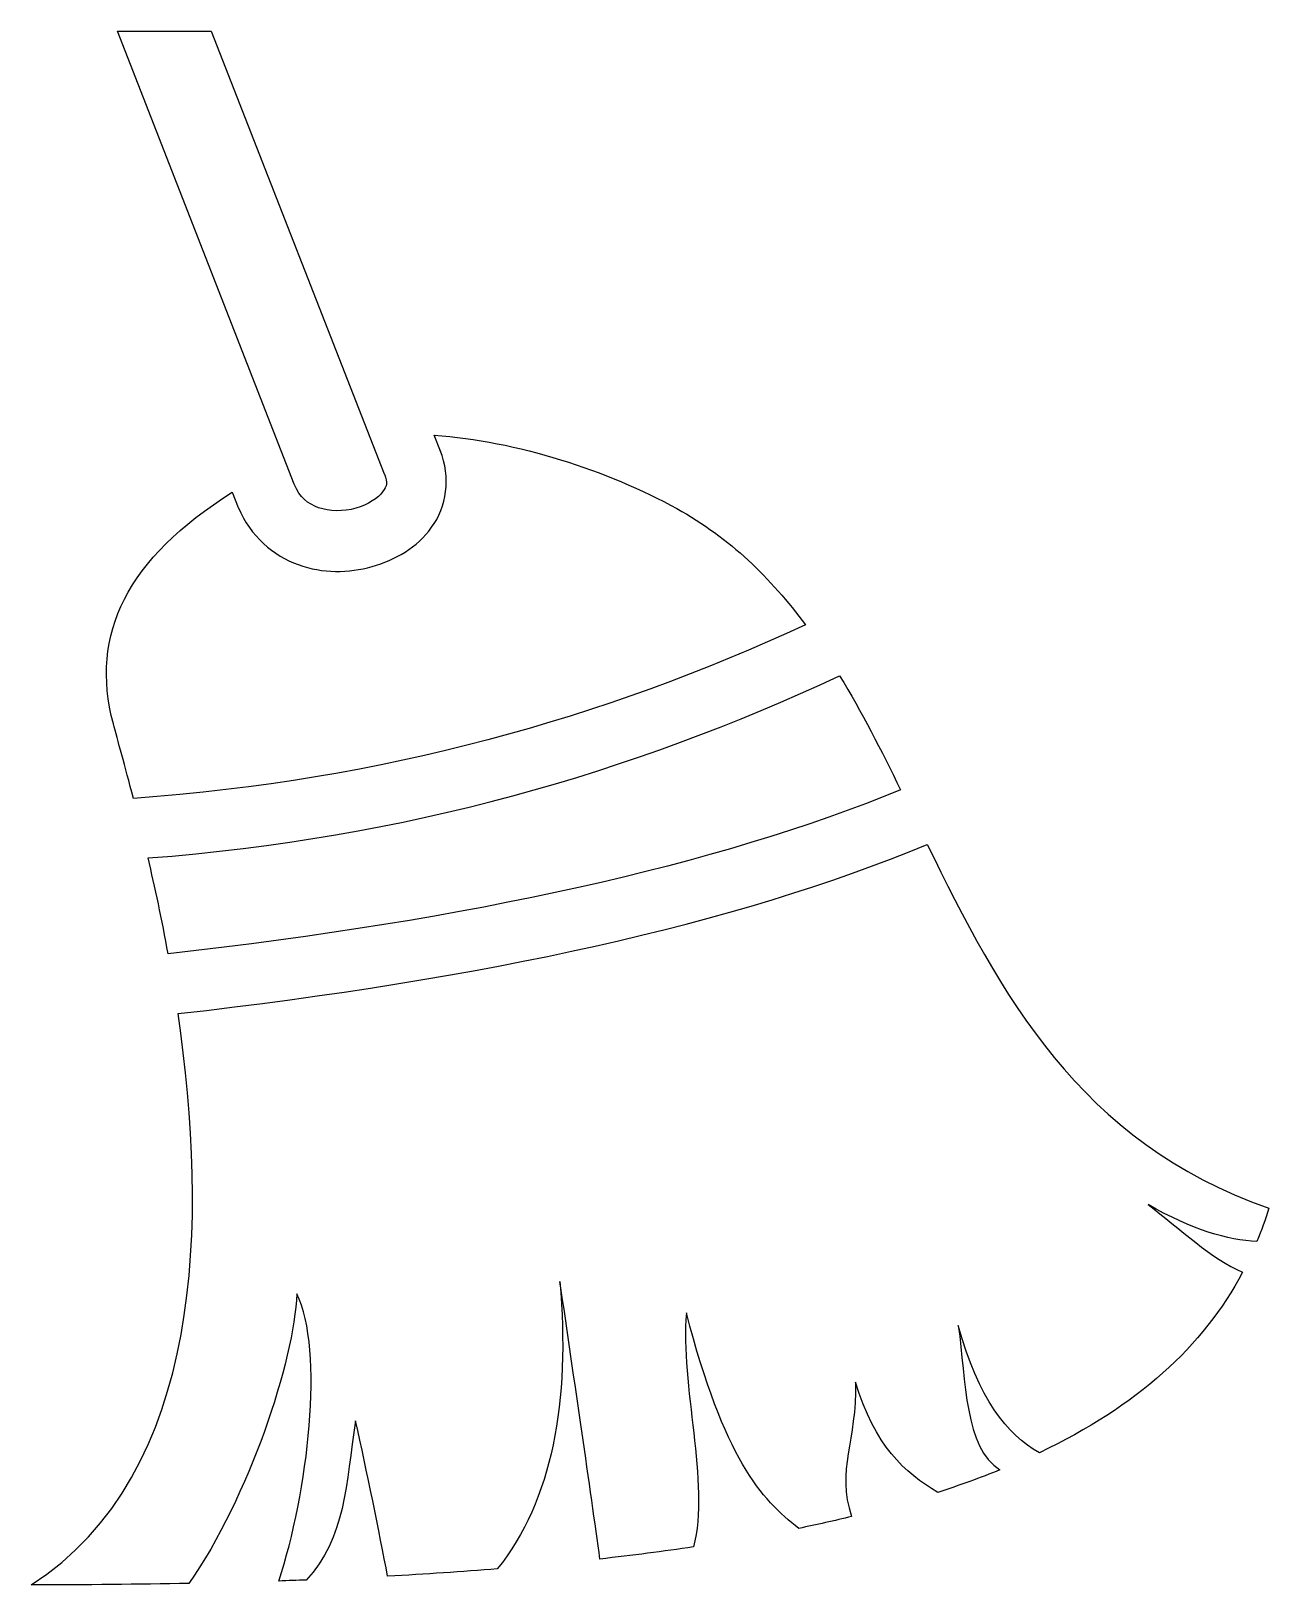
# Model space of a CAD drawing. Header units: centimetres. Extents: x -5.4 to 10.1, y -9.4 to 10.
import ezdxf

# ---------------------------------------------------------------- set-up
doc = ezdxf.new("R2010")
doc.units = ezdxf.units.CM
doc.header["$MEASUREMENT"] = 0
doc.layers.add('Layer 1', color=7, linetype='Continuous')

msp = doc.modelspace()

# ---------------------------------------------------------------- linework, layer by layer
at = {"layer": 'Layer 1'}
for points, knots in [([(-4.31572, 10.03598), (-4.31572, 10.03598), (-2.09895, 4.35452), (-2.09895, 4.35452), (-2.09895, 4.35452), (-2.02735, 4.1861), (-1.92817, 4.10868), (-1.79353, 4.06031), (-1.79353, 4.06031), (-1.65859, 4.01182), (-1.48317, 4.00971), (-1.32724, 4.05314), (-1.32724, 4.05314), (-1.1713, 4.09657), (-1.04429, 4.1858), (-0.99006, 4.2604), (-0.99006, 4.2604), (-0.93575, 4.33504), (-0.92116, 4.36852), (-0.96877, 4.48136), (-0.96877, 4.48136), (-0.96877, 4.48136), (-0.97071, 4.48608), (-0.97071, 4.48608), (-0.97071, 4.48608), (-0.97071, 4.48608), (-3.13856, 10.03598), (-3.13856, 10.03598), (-3.13856, 10.03598), (-3.13856, 10.03598), (-4.31572, 10.03598), (-4.31572, 10.03598)], [0, 0, 0, 0, 0.11111111, 0.11111111, 0.11111111, 0.11111111, 0.22222222, 0.22222222, 0.22222222, 0.22222222, 0.33333333, 0.33333333, 0.33333333, 0.33333333, 0.44444444, 0.44444444, 0.44444444, 0.44444444, 0.55555556, 0.55555556, 0.55555556, 0.55555556, 0.66666667, 0.66666667, 0.66666667, 0.66666667, 0.77777778, 0.77777778, 0.77777778, 0.77777778, 1, 1, 1, 1]), ([(-0.34485, 4.96979), (-0.34485, 4.96979), (-0.26557, 4.76696), (-0.26557, 4.76696), (-0.26557, 4.76696), (-0.26557, 4.76696), (-0.26937, 4.77636), (-0.26937, 4.77636), (-0.26937, 4.77636), (-0.12828, 4.44167), (-0.19229, 4.06701), (-0.37614, 3.81409), (-0.37614, 3.81409), (-0.55999, 3.56125), (-0.83042, 3.40363), (-1.12348, 3.32199), (-1.12348, 3.32199), (-1.41655, 3.24031), (-1.74137, 3.23491), (-2.05033, 3.34603), (-2.05033, 3.34603), (-2.35929, 3.4571), (-2.64722, 3.70222), (-2.79847, 4.05964), (-2.79847, 4.05964), (-2.79847, 4.05964), (-2.80058, 4.06462), (-2.80058, 4.06462), (-2.80058, 4.06462), (-2.80058, 4.06462), (-2.87467, 4.25438), (-2.87467, 4.25438), (-2.87467, 4.25438), (-4.19495, 3.41929), (-4.66554, 2.48223), (-4.36602, 1.34943), (-4.36602, 1.34943), (-4.31373, 1.15204), (-4.22172, 0.82807), (-4.11453, 0.41625), (-4.11453, 0.41625), (-0.9785, 0.63864), (1.78667, 1.42288), (4.31097, 2.59212), (4.31097, 2.59212), (3.87677, 3.17686), (3.36219, 3.68132), (2.6988, 4.04818), (2.6988, 4.04818), (1.83415, 4.52636), (0.68941, 4.89816), (-0.3448, 4.96985), (-0.3448, 4.96985), (-0.3448, 4.96985), (-0.34485, 4.96979), (-0.34485, 4.96979)], [0, 0, 0, 0, 0.06666667, 0.06666667, 0.06666667, 0.06666667, 0.13333333, 0.13333333, 0.13333333, 0.13333333, 0.2, 0.2, 0.2, 0.2, 0.26666667, 0.26666667, 0.26666667, 0.26666667, 0.33333333, 0.33333333, 0.33333333, 0.33333333, 0.4, 0.4, 0.4, 0.4, 0.46666667, 0.46666667, 0.46666667, 0.46666667, 0.53333333, 0.53333333, 0.53333333, 0.53333333, 0.6, 0.6, 0.6, 0.6, 0.66666667, 0.66666667, 0.66666667, 0.66666667, 0.73333333, 0.73333333, 0.73333333, 0.73333333, 0.8, 0.8, 0.8, 0.8, 0.86666667, 0.86666667, 0.86666667, 0.86666667, 1, 1, 1, 1]), ([(4.73879, 1.95394), (2.14559, 0.73908), (-0.70817, -0.08606), (-3.92989, -0.3314), (-3.92989, -0.3314), (-3.84429, -0.69754), (-3.75784, -1.10223), (-3.67899, -1.53298), (-3.67899, -1.53298), (0.09892, -1.10776), (3.1962, -0.42734), (5.5033, 0.52343), (5.5033, 0.52343), (5.26113, 1.01764), (5.01445, 1.50131), (4.73879, 1.95394)], [0, 0, 0, 0, 0.2, 0.2, 0.2, 0.2, 0.4, 0.4, 0.4, 0.4, 0.6, 0.6, 0.6, 0.6, 1, 1, 1, 1]), ([(5.83685, -0.16121), (3.42935, -1.16363), (0.2711, -1.8516), (-3.55522, -2.28319), (-3.55522, -2.28319), (-3.17537, -4.86715), (-3.22104, -8.04362), (-5.3975, -9.44563), (-5.3975, -9.44563), (-4.71143, -9.44563), (-4.05268, -9.43922), (-3.41873, -9.42665), (-3.41873, -9.42665), (-2.66645, -8.34909), (-2.10014, -6.6342), (-2.06598, -5.79405), (-2.06598, -5.79405), (-1.71725, -6.50218), (-1.92695, -8.29545), (-2.292, -9.39663), (-2.292, -9.39663), (-2.17667, -9.39271), (-2.06282, -9.38849), (-1.9493, -9.38411), (-1.9493, -9.38411), (-1.45071, -8.86135), (-1.45492, -8.17676), (-1.32859, -7.39024), (-1.32859, -7.39024), (-1.18842, -8.01939), (-1.03341, -8.78039), (-0.92778, -9.33654), (-0.92778, -9.33654), (-0.45242, -9.31056), (0.00632, -9.28003), (0.44715, -9.24449), (0.44715, -9.24449), (1.13786, -8.38603), (1.36009, -7.15279), (1.23274, -5.63997), (1.23274, -5.63997), (1.41094, -6.86706), (1.61714, -8.2602), (1.7334, -9.12094), (1.7334, -9.12094), (2.14083, -9.07527), (2.53143, -9.02438), (2.90596, -8.96854), (2.90596, -8.96854), (3.11849, -8.17633), (2.73307, -6.92575), (2.81859, -6.03618), (2.81859, -6.03618), (3.28762, -7.85417), (3.7567, -8.37439), (4.22574, -8.73674), (4.22574, -8.73674), (4.45429, -8.68972), (4.67504, -8.64005), (4.88917, -8.58806), (4.88917, -8.58806), (4.69098, -7.99982), (4.9555, -7.63941), (4.93893, -6.90193), (4.93893, -6.90193), (5.17705, -7.7027), (5.55564, -8.03869), (5.96901, -8.28571), (5.96901, -8.28571), (6.24335, -8.19716), (6.50286, -8.10287), (6.74878, -8.00331), (6.74878, -8.00331), (6.30441, -7.72627), (6.32234, -6.89117), (6.22674, -6.19321), (6.22674, -6.19321), (6.47781, -7.10838), (6.83451, -7.56021), (7.24227, -7.78783), (7.24227, -7.78783), (8.47037, -7.20591), (9.29543, -6.45811), (9.78913, -5.52522), (9.78913, -5.52522), (9.40633, -5.36414), (9.00169, -4.97695), (8.60556, -4.67798), (8.60556, -4.67798), (9.16277, -4.99327), (9.60427, -5.12555), (9.97054, -5.13888), (9.97054, -5.13888), (10.02633, -5.00369), (10.07655, -4.86521), (10.12032, -4.72277), (10.12032, -4.72277), (7.74517, -3.89931), (6.74393, -2.02326), (5.8369, -0.16112), (5.8369, -0.16112), (5.8369, -0.16112), (5.83685, -0.16121), (5.83685, -0.16121)], [0, 0, 0, 0, 0.03703704, 0.03703704, 0.03703704, 0.03703704, 0.07407407, 0.07407407, 0.07407407, 0.07407407, 0.11111111, 0.11111111, 0.11111111, 0.11111111, 0.14814815, 0.14814815, 0.14814815, 0.14814815, 0.18518519, 0.18518519, 0.18518519, 0.18518519, 0.22222222, 0.22222222, 0.22222222, 0.22222222, 0.25925926, 0.25925926, 0.25925926, 0.25925926, 0.2962963, 0.2962963, 0.2962963, 0.2962963, 0.33333333, 0.33333333, 0.33333333, 0.33333333, 0.37037037, 0.37037037, 0.37037037, 0.37037037, 0.40740741, 0.40740741, 0.40740741, 0.40740741, 0.44444444, 0.44444444, 0.44444444, 0.44444444, 0.48148148, 0.48148148, 0.48148148, 0.48148148, 0.51851852, 0.51851852, 0.51851852, 0.51851852, 0.55555556, 0.55555556, 0.55555556, 0.55555556, 0.59259259, 0.59259259, 0.59259259, 0.59259259, 0.62962963, 0.62962963, 0.62962963, 0.62962963, 0.66666667, 0.66666667, 0.66666667, 0.66666667, 0.7037037, 0.7037037, 0.7037037, 0.7037037, 0.74074074, 0.74074074, 0.74074074, 0.74074074, 0.77777778, 0.77777778, 0.77777778, 0.77777778, 0.81481481, 0.81481481, 0.81481481, 0.81481481, 0.85185185, 0.85185185, 0.85185185, 0.85185185, 0.88888889, 0.88888889, 0.88888889, 0.88888889, 0.92592593, 0.92592593, 0.92592593, 0.92592593, 1, 1, 1, 1])]:
    msp.add_open_spline(points, degree=3, knots=knots, dxfattribs=at)

doc.saveas('drawing.dxf')
